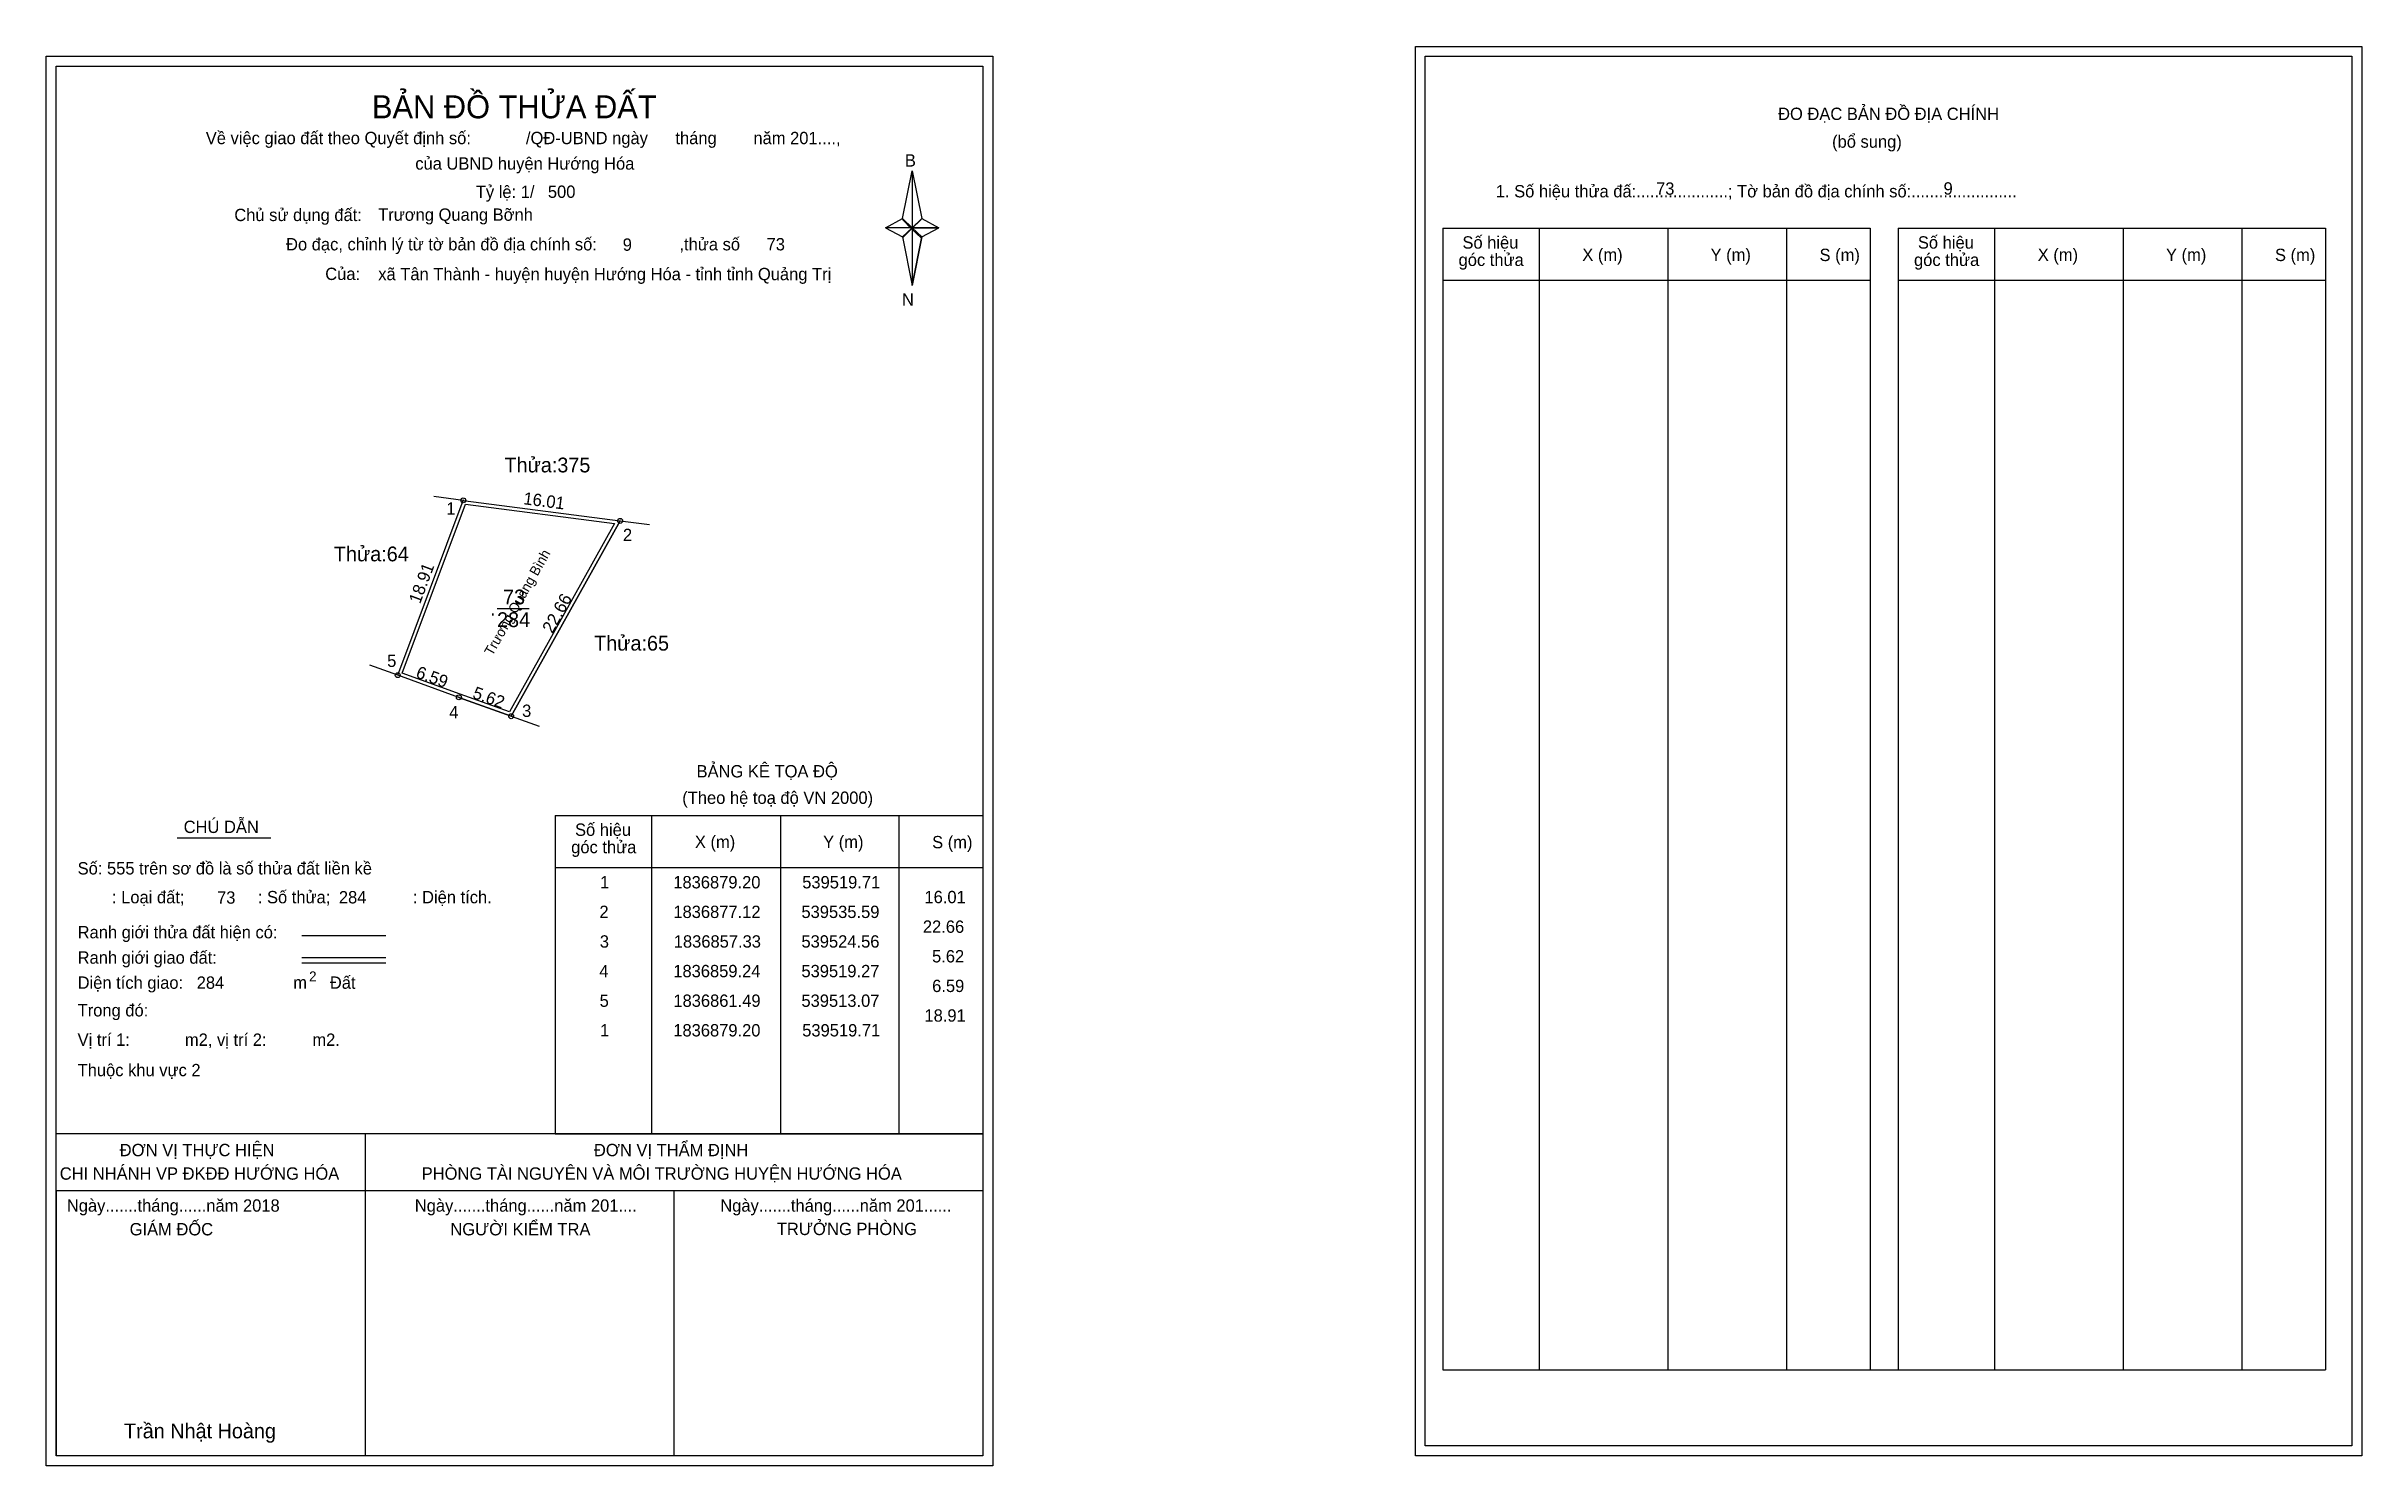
# Model space of a CAD drawing. Extents: x 539477 to 539712, y 1836781 to 1836925.
import ezdxf

# ---------------------------------------------------------------- set-up
doc = ezdxf.new("R2010")
doc.units = 0
for name, color, linetype in [('Level 1', 7, 'Continuous'), ('Level 10', 7, 'Continuous'), ('Level 11', 7, 'Continuous'), ('Level 13', 7, 'Continuous'), ('Level 27', 7, 'Continuous'), ('Level 28', 7, 'Continuous'), ('Level 3', 7, 'Continuous'), ('Level 36', 7, 'Continuous'), ('Level 49', 7, 'Continuous'), ('Level 5', 7, 'Continuous'), ('Level 53', 7, 'Continuous'), ('Level 55', 7, 'Continuous'), ('Level 6', 7, 'Continuous'), ('Level 63', 7, 'Continuous'), ('Level 9', 7, 'Continuous')]:
    doc.layers.add(name, color=color, linetype=linetype)

msp = doc.modelspace()

# ---------------------------------------------------------------- linework, layer by layer
at = {"layer": 'Level 1'}
for p, q in [((539617.14, 1836924.19), (539617.14, 1836924.19)), ((539478.48, 1836923.19), (539478.48, 1836923.19)), ((539564.19, 1836907.75), (539565.17, 1836912.57)), ((539565.17, 1836912.57), (539565.17, 1836906.81)), ((539565.17, 1836912.57), (539566.16, 1836907.75)), ((539562.47, 1836906.81), (539564.19, 1836907.75)), ((539564.19, 1836907.75), (539565.17, 1836906.81)), ((539565.1, 1836906.7), (539564.19, 1836907.64)), ((539566.08, 1836907.64), (539565.1, 1836906.7)), ((539565.1, 1836906.7), (539566.08, 1836907.64)), ((539566.16, 1836907.75), (539565.17, 1836906.81)), ((539565.17, 1836906.81), (539564.19, 1836905.89)), ((539565.1, 1836906.7), (539564.19, 1836905.78)), ((539564.19, 1836905.78), (539565.1, 1836906.7)), ((539564.19, 1836905.89), (539565.17, 1836900.96)), ((539566.08, 1836905.78), (539565.1, 1836906.7)), ((539565.17, 1836906.81), (539565.17, 1836900.96)), ((539565.17, 1836906.81), (539567.88, 1836906.81)), ((539565.17, 1836906.81), (539566.16, 1836905.89)), ((539566.16, 1836905.89), (539565.17, 1836900.96)), ((539566.16, 1836905.89), (539567.88, 1836906.81)), ((539618.91, 1836906.77), (539662.21, 1836906.77)), ((539628.7, 1836791.13), (539628.7, 1836906.77)), ((539641.74, 1836791.13), (539641.74, 1836906.77)), ((539653.72, 1836906.77), (539653.72, 1836791.13)), ((539662.21, 1836906.77), (539662.21, 1836791.13)), ((539665.04, 1836906.77), (539708.34, 1836906.77)), ((539674.83, 1836791.13), (539674.83, 1836906.77)), ((539687.87, 1836791.13), (539687.87, 1836906.77)), ((539699.85, 1836906.77), (539699.85, 1836791.13)), ((539708.34, 1836906.77), (539708.34, 1836791.13)), ((539618.91, 1836901.5), (539662.21, 1836901.5)), ((539665.04, 1836901.5), (539708.34, 1836901.5)), ((539529.03, 1836847.28), (539572.33, 1836847.28)), ((539538.82, 1836815.02), (539538.82, 1836847.28)), ((539551.86, 1836815.02), (539551.86, 1836847.28)), ((539563.84, 1836847.28), (539563.84, 1836815.02)), ((539529.03, 1836842.02), (539572.33, 1836842.02)), ((539503.37, 1836835.12), (539511.88, 1836835.12)), ((539503.37, 1836832.9), (539511.88, 1836832.9)), ((539503.37, 1836832.35), (539511.88, 1836832.35)), ((539531.89, 1836815.02), (539478.48, 1836815.02)), ((539572.33, 1836815.02), (539519.91, 1836815.02)), ((539529.03, 1836815.02), (539572.33, 1836815.02)), ((539572.33, 1836809.24), (539478.48, 1836809.24)), ((539478.48, 1836782.41), (539478.48, 1836809.24)), ((539618.91, 1836791.13), (539708.34, 1836791.13)), ((539710.99, 1836783.41), (539710.99, 1836783.41)), ((539572.33, 1836782.41), (539572.33, 1836782.41))]:
    msp.add_line(p, q, dxfattribs=at)
for points in [[(539564.19, 1836907.75), (539565.17, 1836912.57), (539565.17, 1836906.81)], [(539565.17, 1836906.81), (539566.16, 1836907.75), (539567.88, 1836906.81)], [(539562.47, 1836906.81), (539564.19, 1836905.89), (539565.17, 1836906.81)], [(539565.17, 1836906.81), (539565.17, 1836900.96), (539566.16, 1836905.89)]]:
    msp.add_lwpolyline(points, close=True, dxfattribs=at)
at = {"layer": 'Level 10'}
for p, q in [((539524.56, 1836857.33), (539535.59, 1836877.12)), ((539519.27, 1836859.24), (539524.56, 1836857.33))]:
    msp.add_line(p, q, dxfattribs=at)
for points in [[(539513.07, 1836861.49), (539519.71, 1836879.2), (539535.59, 1836877.12), (539524.56, 1836857.33), (539519.27, 1836859.24)], [(539513.52, 1836861.7), (539519.94, 1836878.82), (539535.03, 1836876.84), (539524.4, 1836857.76), (539519.39, 1836859.57)]]:
    msp.add_lwpolyline(points, close=True, dxfattribs=at)
at = {"layer": 'Level 11'}
for centre in [(539519.71, 1836879.2), (539535.59, 1836877.12), (539513.07, 1836861.49), (539513.07, 1836861.49), (539519.27, 1836859.24), (539524.56, 1836857.33)]:
    msp.add_circle(centre, 0.25, dxfattribs=at)
at = {"layer": 'Level 27'}
for p, q in [((539519.71, 1836879.2), (539516.74, 1836879.59)), ((539535.59, 1836877.12), (539538.56, 1836876.74)), ((539513.07, 1836861.49), (539510.25, 1836862.51)), ((539524.56, 1836857.33), (539527.38, 1836856.31))]:
    msp.add_line(p, q, dxfattribs=at)
at = {"layer": 'Level 3'}
for p, q in [((539618.91, 1836906.77), (539618.91, 1836791.13)), ((539665.04, 1836906.77), (539665.04, 1836791.13)), ((539529.03, 1836847.28), (539529.03, 1836815.02))]:
    msp.add_line(p, q, dxfattribs=at)
at = {"layer": 'Level 5'}
for p, q in [((539490.74, 1836845.01), (539500.21, 1836845.01)), ((539509.76, 1836815.02), (539509.76, 1836782.41)), ((539478.48, 1836809.24), (539478.48, 1836782.41)), ((539478.48, 1836809.24), (539478.48, 1836782.41)), ((539541.04, 1836809.24), (539541.04, 1836782.41))]:
    msp.add_line(p, q, dxfattribs=at)
at = {"layer": 'Level 63'}
for points in [[(539477.48, 1836924.19), (539573.33, 1836924.19), (539573.33, 1836781.41), (539477.48, 1836781.41)], [(539616.14, 1836925.19), (539711.99, 1836925.19), (539711.99, 1836782.41), (539616.14, 1836782.41)], [(539617.14, 1836924.19), (539710.99, 1836924.19), (539710.99, 1836783.41), (539617.14, 1836783.41)], [(539478.48, 1836923.19), (539572.33, 1836923.19), (539572.33, 1836782.41), (539478.48, 1836782.41)]]:
    msp.add_lwpolyline(points, close=True, dxfattribs=at)
at = {"layer": 'Level 9'}
msp.add_line((539523.13, 1836868.26), (539526.39, 1836868.26), dxfattribs=at)

# ---------------------------------------------------------------- texts
at = {"layer": 'Level 1'}
for s, height, p in [('BẢN ĐỒ THỬA ĐẤT', 2.3328, (539510.46, 1836917.9)), ('ĐO ĐẠC BẢN ĐỒ ĐỊA CHÍNH', 1.25, (539652.88, 1836917.73)), ('Về việc giao đất theo Quyết định số:            /QĐ-UBND ngày      tháng        năm 201....,      ', 1.25, (539493.63, 1836915.28)), ('(bổ sung)', 1.25, (539658.35, 1836914.92)), ('của UBND huyện Hướng Hóa', 1.25, (539514.85, 1836912.7)), ('B', 1.25, (539564.44, 1836913.01)), ('1. Số hiệu thửa đấ:....................; Tờ bản đồ địa chính số:.......................', 1.25, (539624.29, 1836909.89)), ('Chủ sử dụng đất:', 1.25, (539496.52, 1836907.49)), ('Đo đạc, chỉnh lý từ tờ bản đồ địa chính số:                  ,thửa số                 ', 1.25, (539501.76, 1836904.52)), ('Số hiệu', 1.25, (539620.91, 1836904.7)), ('Số hiệu', 1.25, (539667.04, 1836904.7)), ('Của:', 1.25, (539505.73, 1836901.52)), ('góc thửa', 1.25, (539620.52, 1836902.94)), ('X (m)', 1.25, (539633.05, 1836903.46)), ('Y (m)', 1.25, (539646.04, 1836903.46)), ('S (m)', 1.25, (539657.08, 1836903.44)), ('góc thửa', 1.25, (539666.65, 1836902.94)), ('X (m)', 1.25, (539679.18, 1836903.46)), ('Y (m)', 1.25, (539692.17, 1836903.46)), ('S (m)', 1.25, (539703.21, 1836903.44)), ('N', 1.25, (539564.14, 1836898.93)), ('BẢNG KÊ TỌA ĐỘ', 1.25, (539543.34, 1836851.13)), ('(Theo hệ toạ độ VN 2000)', 1.25, (539541.89, 1836848.45)), ('CHÚ DẪN', 1.25, (539491.39, 1836845.5)), ('Số hiệu', 1.25, (539531.03, 1836845.21)), ('góc thửa', 1.25, (539530.64, 1836843.45)), ('X (m)', 1.25, (539543.17, 1836843.98)), ('Y (m)', 1.25, (539556.16, 1836843.98)), ('S (m)', 1.25, (539567.2, 1836843.95)), ('Số: 555 trên sơ đồ là số thửa đất liền kề', 1.25, (539480.65, 1836841.3)), (': Loại đất;                : Số thửa;                  : Diện tích.', 1.25, (539484.13, 1836838.38)), ('Ranh giới thửa đất hiện có:', 1.25, (539480.65, 1836834.83)), ('Ranh giới giao đất:', 1.25, (539480.65, 1836832.26)), ('Diện tích giao:                                Đất ', 1.25, (539480.65, 1836829.72)), ('m', 1.25, (539502.49, 1836829.73)), ('2', 1, (539504.1, 1836830.48)), ('Trong đó: ', 1.25, (539480.65, 1836826.92)), ('Vị trí 1:            m2, vị trí 2:          m2.', 1.25, (539480.65, 1836823.94)), ('Thuộc khu vực 2', 1.25, (539480.65, 1836820.86)), ('ĐƠN VỊ THỰC HIỆN', 1.25, (539484.91, 1836812.76)), ('ĐƠN VỊ THẨM ĐỊNH', 1.25, (539532.94, 1836812.76)), ('CHI NHÁNH VP ĐKĐĐ HƯỚNG HÓA', 1.25, (539478.84, 1836810.38)), ('PHÒNG TÀI NGUYÊN VÀ MÔI TRƯỜNG HUYỆN HƯỚNG HÓA', 1.25, (539515.5, 1836810.38)), ('Ngày.......tháng......năm 2018', 1.25, (539479.56, 1836807.14)), ('Ngày.......tháng......năm 201....', 1.25, (539514.8, 1836807.14)), ('Ngày.......tháng......năm 201......', 1.25, (539545.74, 1836807.14)), ('GIÁM ĐỐC', 1.25, (539485.92, 1836804.74)), ('NGƯỜI KIỂM TRA', 1.25, (539518.4, 1836804.74)), ('TRƯỞNG PHÒNG', 1.25, (539551.47, 1836804.77)), ('Trần Nhật Hoàng', 1.5, (539485.35, 1836784.18))]:
    msp.add_text(s, height=height, dxfattribs=at).set_placement(p)
at = {"layer": 'Level 11'}
msp.add_text('Tỷ lệ: 1/', height=1.25, dxfattribs=at).set_placement((539520.98, 1836909.83))
at = {"layer": 'Level 13'}
for s, p in [('73', (539523.74, 1836868.66)), ('.', (539522.43, 1836867.51)), ('284', (539523.13, 1836866.36))]:
    msp.add_text(s, height=1.5, dxfattribs=at).set_placement(p)
at = {"layer": 'Level 28'}
msp.add_text('Trương Quang Bình', height=1, rotation=60.5487, dxfattribs=at).set_placement((539522.66, 1836863.38))
at = {"layer": 'Level 36'}
for s, p in [('Thửa:375', (539523.88, 1836882.03)), ('Thửa:64', (539506.6, 1836873.02)), ('Thửa:65', (539532.96, 1836863.98))]:
    msp.add_text(s, height=1.5, dxfattribs=at).set_placement(p)
at = {"layer": 'Level 49'}
for s, rotation, p in [('16.01', 352.5584, (539525.75, 1836878.81)), ('18.91', 69.4519, (539515.33, 1836868.64)), ('22.66', 60.8676, (539528.73, 1836865.64)), ('6.59', 340.086, (539514.82, 1836861.28)), ('5.62', 340.086, (539520.56, 1836859.2))]:
    msp.add_text(s, height=1.25, rotation=rotation, dxfattribs=at).set_placement(p)
at = {"layer": 'Level 53'}
for s, p in [('1', (539533.57, 1836839.89)), ('1836879.20', (539540.98, 1836839.89)), ('539519.71', (539554.04, 1836839.89)), ('16.01', (539566.42, 1836838.39)), ('2', (539533.5, 1836836.89)), ('1836877.12', (539540.99, 1836836.89)), ('539535.59', (539553.96, 1836836.89)), ('3', (539533.54, 1836833.89)), ('1836857.33', (539541.03, 1836833.89)), ('539524.56', (539553.96, 1836833.89)), ('22.66', (539566.26, 1836835.39)), ('5.62', (539567.19, 1836832.39)), ('4', (539533.49, 1836830.89)), ('1836859.24', (539540.98, 1836830.89)), ('539519.27', (539553.96, 1836830.89)), ('6.59', (539567.2, 1836829.39)), ('5', (539533.52, 1836827.89)), ('1836861.49', (539540.99, 1836827.89)), ('539513.07', (539553.96, 1836827.89)), ('18.91', (539566.42, 1836826.39)), ('1', (539533.57, 1836824.89)), ('1836879.20', (539540.98, 1836824.89)), ('539519.71', (539554.04, 1836824.89))]:
    msp.add_text(s, height=1.25, dxfattribs=at).set_placement(p)
at = {"layer": 'Level 55'}
for s, height, p in [('375', 0.055, (539519.65, 1836879.14)), ('375', 0.055, (539519.65, 1836879.14)), ('1', 0.2, (539519.65, 1836879.2)), ('64', 0.055, (539519.67, 1836879.14)), ('64', 0.055, (539519.67, 1836879.14)), ('2', 0.2, (539535.52, 1836877.12)), ('375', 0.055, (539535.53, 1836877.07)), ('375', 0.055, (539535.53, 1836877.07)), ('65', 0.055, (539535.55, 1836877.07)), ('5', 0.2, (539513.01, 1836861.49)), ('64', 0.055, (539513.03, 1836861.43)), ('64', 0.055, (539513.03, 1836861.43)), ('4', 0.2, (539519.2, 1836859.24)), ('3', 0.2, (539524.49, 1836857.33)), ('65', 0.055, (539524.52, 1836857.27))]:
    msp.add_text(s, height=height, dxfattribs=at).set_placement(p)
at = {"layer": 'Level 6'}
for s, p in [('500', (539528.28, 1836909.84)), ('73', (539640.52, 1836910.16)), ('9', (539669.64, 1836910.17)), ('Trương Quang Bỡnh', (539511.09, 1836907.52)), ('9', (539535.86, 1836904.48)), ('73', (539550.43, 1836904.52)), ('xã Tân Thành - huyện huyện Hướng Hóa - tỉnh tỉnh Quảng Trị', (539511.1, 1836901.5)), ('73', (539494.77, 1836838.34)), ('284', (539507.11, 1836838.37)), ('284', (539492.71, 1836829.72))]:
    msp.add_text(s, height=1.25, dxfattribs=at).set_placement(p)
at = {"layer": 'Level 9'}
for s, p in [('1', (539517.99, 1836877.75)), ('2', (539535.88, 1836875.07)), ('5', (539512, 1836862.32)), ('4', (539518.29, 1836857.12)), ('3', (539525.67, 1836857.26))]:
    msp.add_text(s, height=1.25, dxfattribs=at).set_placement(p)

doc.saveas('drawing.dxf')
